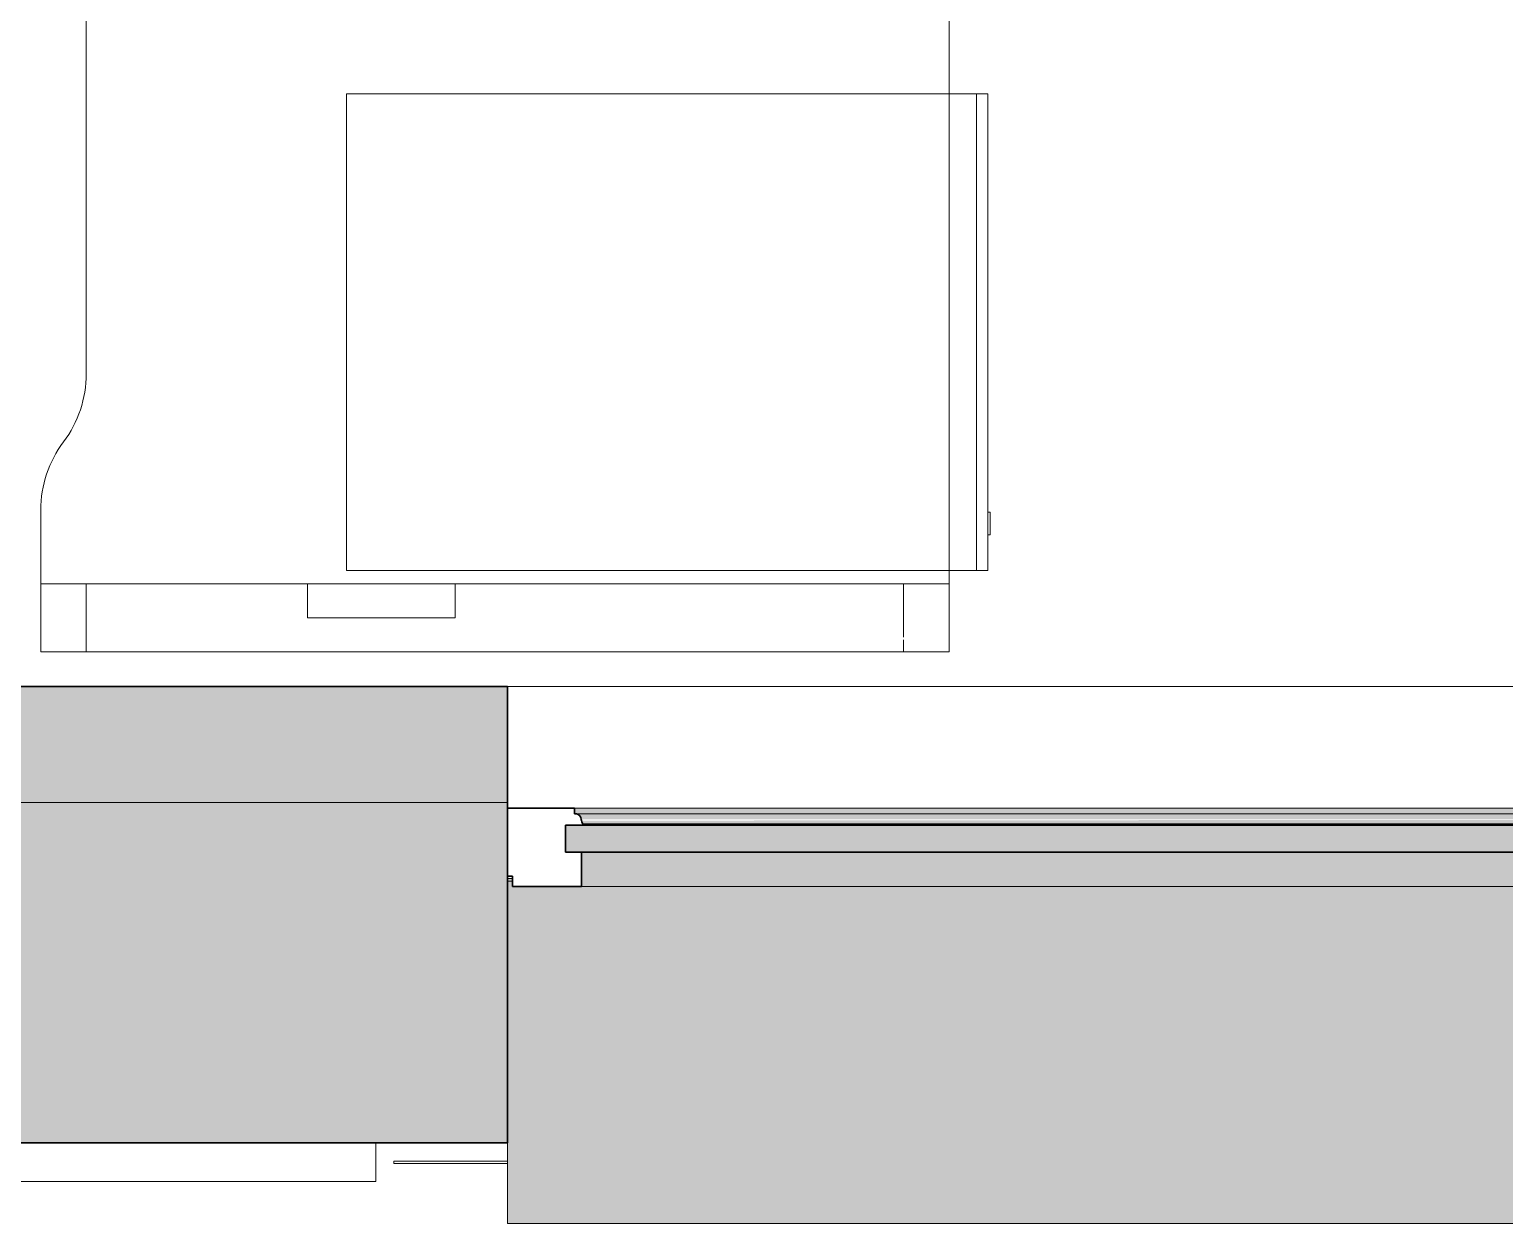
# Model space of a CAD drawing. Header units: millimetres. Extents: x 79795 to 317870, y -36033 to 97293.
# Drawn here: x 206613 to 207912, y 8896 to 9948 of the extents above; entities that cross this region are included whole.
import ezdxf

# ---------------------------------------------------------------- set-up
doc = ezdxf.new("R2010")
doc.units = ezdxf.units.MM
doc.header["$MEASUREMENT"] = 0
for name, color, linetype, lineweight in [('CSM-STL-XX-ZZ-M3-A-XXXX-00001_detached _19_04_21__rvt-1-Level 4$0$A-GLAZ', 7, 'CONTINUOUS', 9), ('CSM-STL-XX-ZZ-M3-A-XXXX-00001_detached _19_04_21__rvt-1-Level 4$0$A-GLAZ-CURT', 7, 'CONTINUOUS', 9), ('CSM-STL-XX-ZZ-M3-A-XXXX-00001_detached _19_04_21__rvt-1-Level 4$0$A-GLAZ-CWMG', 7, 'CONTINUOUS', 9), ('CSM-STL-XX-ZZ-M3-A-XXXX-00001_detached _19_04_21__rvt-1-Level 4$0$A-WALL', 7, 'CONTINUOUS', 9), ('CSM-STL-XX-ZZ-M3-A-XXXX-00001_detached _19_04_21__rvt-1-Level 4$0$A-WALL-PATT', 7, 'CONTINUOUS', 9), ('CSM-STL-XX-ZZ-M3-A-XXXX-00001_detached _19_04_21__rvt-1-Level 4$0$I-WALL', 7, 'CONTINUOUS', 9), ('I-FURN', 8, 'CONTINUOUS', 9)]:
    doc.layers.add(name, color=color, linetype=linetype, lineweight=lineweight)

msp = doc.modelspace()

# ---------------------------------------------------------------- hatches: boundary and pattern name
at = {"layer": 'CSM-STL-XX-ZZ-M3-A-XXXX-00001_detached _19_04_21__rvt-1-Level 4$0$A-GLAZ'}
for points in [[(208371.8, 9257.2), (208374.6, 9257.2), (208374.6, 9262.2), (207093, 9262.2), (207093, 9257.2), (208370.8, 9257.2)], [(208368.8, 9252.3), (208370.6, 9255.9), (208370.8, 9257.2), (207095.9, 9256.7), (207098.6, 9253.6), (207099.3, 9252.3), (208368.4, 9252.3)], [(208219.2, 9248.3), (208367.4, 9248.3), (208368.6, 9252.3), (207099, 9251.2), (207100.3, 9248.3), (207621.2, 9248.3)], [(208219.2, 9223.3), (208382.6, 9223.3), (208382.6, 9247.2), (207085.1, 9247.2), (207085.1, 9223.3), (207621.2, 9223.3)], [(208219.2, 9193.3), (208368.6, 9193.3), (208368.6, 9223.3), (207099, 9223.3), (207099, 9193.3), (207621.2, 9193.3)], [(211209.1, 8896.3), (211317.8, 8896.3), (211317.8, 9198), (211313.5, 9198), (211313.5, 9193.3), (209922.2, 9193.3), (209922.2, 9198), (209917.8, 9198), (209917.8, 9193.3), (208433.8, 9193.3), (208433.8, 9198), (208429.5, 9198), (208429.5, 9193.3), (207038.2, 9193.3), (207038.2, 9198), (207033.8, 9198), (207033.8, 8896.3), (210611.1, 8896.3)]]:
    msp.add_hatch(color=256, dxfattribs=at).paths.add_polyline_path(points, flags=0)
h = msp.add_hatch(color=256, dxfattribs=at)
h.paths.add_polyline_path([(209981.4, 9255.5), (209978.6, 9257.2), (209979.9, 9256.1), (209981, 9255.6)], flags=0)
h.paths.add_polyline_path([(207097.4, 9255.5), (207094.6, 9257.2), (207095.9, 9256.1), (207097, 9255.6)], flags=0)
h = msp.add_hatch(color=256, dxfattribs=at)
h.paths.add_polyline_path([(211317.8, 9198), (211317.8, 9200.1), (211313.5, 9200.1), (211313.5, 9198)], flags=0)
h.paths.add_polyline_path([(209922.2, 9198), (209922.2, 9200.1), (209917.8, 9200.1), (209917.8, 9198)], flags=0)
h.paths.add_polyline_path([(208429.5, 9198), (208433.8, 9198), (208433.8, 9200.1), (208429.5, 9200.1)], flags=0)
h.paths.add_polyline_path([(207038.2, 9198), (207038.2, 9200.1), (207033.8, 9200.1), (207033.8, 9198)], flags=0)
at = {"layer": 'CSM-STL-XX-ZZ-M3-A-XXXX-00001_detached _19_04_21__rvt-1-Level 4$0$A-WALL-PATT'}
h = msp.add_hatch(color=256, dxfattribs=at)
h.paths.add_polyline_path([(207023.3, 9267.3), (207033.8, 9267.3), (207033.8, 9369.3), (202692.8, 9369.3), (202692.8, 9267.3), (206425.3, 9267.3)], flags=0)
h.paths.add_polyline_path([(199908.8, 9267.3), (199908.8, 9369.3), (197597.1, 9369.3), (197597.1, 9267.3), (198651.6, 9267.3)], flags=0)
h = msp.add_hatch(color=256, dxfattribs=at)
h.paths.add_polyline_path([(230840.8, 8967.3), (230840.8, 9267.3), (230067.8, 9267.3), (230067.8, 8967.3), (230344.3, 8967.3)], flags=0)
h.paths.add_polyline_path([(225783.8, 8967.3), (225783.8, 9267.3), (224992.8, 9267.3), (224992.8, 8967.3), (225560.5, 8967.3)], flags=0)
h.paths.add_polyline_path([(223358.8, 8967.3), (223358.8, 9267.3), (222292.8, 9267.3), (222292.8, 8967.3), (222570.7, 8967.3)], flags=0)
h.paths.add_polyline_path([(212405, 8967.3), (212558.8, 8967.3), (212558.8, 9267.3), (211317.8, 9267.3), (211317.8, 8967.3), (211807.1, 8967.3)], flags=0)
h.paths.add_polyline_path([(206425.3, 8967.3), (207033.8, 8967.3), (207033.8, 9267.3), (202692.8, 9267.3), (202692.8, 8967.3), (205827.3, 8967.3)], flags=0)
h.paths.add_polyline_path([(198651.6, 8967.3), (199908.8, 8967.3), (199908.8, 9267.3), (197042.8, 9267.3), (197042.8, 8967.3)], flags=0)
h.paths.add_polyline_path([(190558.8, 8967.3), (190558.8, 9267.3), (187692.8, 9267.3), (187692.8, 8967.3), (189084, 8967.3)], flags=0)
h.paths.add_polyline_path([(184300.1, 8967.3), (184908.8, 8967.3), (184908.8, 9267.3), (180667.8, 9267.3), (180667.8, 8967.3), (183702.2, 8967.3)], flags=0)
h.paths.add_polyline_path([(170933.8, 8967.3), (170933.8, 9267.3), (169867.8, 9267.3), (169867.8, 8967.3), (170546.7, 8967.3)], flags=0)
h.paths.add_polyline_path([(167556.8, 8967.3), (168233.8, 8967.3), (168233.8, 9267.3), (167067.8, 9267.3), (167067.8, 8967.3)], flags=0)
h.paths.add_polyline_path([(156460.8, 8967.3), (156526.8, 8967.3), (156526.8, 9267.3), (156460.8, 9267.3)], flags=0)

# ---------------------------------------------------------------- linework, layer by layer
at = {"layer": 'CSM-STL-XX-ZZ-M3-A-XXXX-00001_detached _19_04_21__rvt-1-Level 4$0$A-GLAZ', "lineweight": 30}
for p, q in [((207093, 9262.2), (207033.8, 9262.2)), ((207093, 9257.2), (207093, 9262.2)), ((207094.6, 9257.2), (207093, 9257.2)), ((207085.1, 9247.2), (207085.1, 9223.3)), ((208382.6, 9247.2), (207085.1, 9247.2)), ((207085.1, 9223.3), (207085.1, 9247.2)), ((207085.1, 9247.2), (207100.3, 9247.2)), ((207100.3, 9247.2), (207100.3, 9248.3)), ((207085.1, 9223.3), (208382.6, 9223.3)), ((207099, 9223.3), (207085.1, 9223.3)), ((207099, 9193.3), (207099, 9223.3)), ((207033.8, 9202.3), (207038.2, 9202.3)), ((207038.2, 9202.3), (207038.2, 9193.3)), ((207038.2, 9193.3), (207099, 9193.3))]:
    msp.add_line(p, q, dxfattribs=at)
at = {"layer": 'CSM-STL-XX-ZZ-M3-A-XXXX-00001_detached _19_04_21__rvt-1-Level 4$0$A-GLAZ'}
for p, q in [((208374.6, 9262.2), (207093, 9262.2)), ((207093, 9257.2), (207094.6, 9257.2)), ((207094.6, 9257.2), (208373.1, 9257.2)), ((207100.3, 9248.3), (208367.4, 9248.3)), ((207033.8, 9200.1), (207038.2, 9200.1)), ((207033.8, 9198), (207038.2, 9198)), ((207099, 9193.3), (208368.6, 9193.3)), ((207033.8, 8896.3), (207033.8, 8967.3)), ((207033.8, 8896.3), (211317.8, 8896.3))]:
    msp.add_line(p, q, dxfattribs=at)
at = {"layer": 'CSM-STL-XX-ZZ-M3-A-XXXX-00001_detached _19_04_21__rvt-1-Level 4$0$A-GLAZ', "lineweight": 30}
for centre, radius, start, end in [((207093.5, 9252), 5.36, 3.4261, 78.0476), ((207106.2, 9252.7), 7.4, 183.4261, 216.5739)]:
    msp.add_arc(centre, radius, start, end, dxfattribs=at)
at = {"layer": 'CSM-STL-XX-ZZ-M3-A-XXXX-00001_detached _19_04_21__rvt-1-Level 4$0$A-GLAZ'}
for points, knots in [([(207097, 9255.9), (207096.9, 9256.1), (207096.5, 9256.4), (207095.7, 9256.9), (207095, 9257.1), (207094.6, 9257.2)], [-0.4, -0.4, -0.4, -0.4, -0.3, -0.2, 0, 0, 0, 0]), ([(207098.8, 9252.3), (207098.8, 9252.7), (207098.7, 9253.4), (207098.3, 9254.3), (207098.1, 9254.7), (207098, 9254.9)], [-1, -1, -1, -1, -0.8, -0.7, -0.6, -0.6, -0.6, -0.6])]:
    msp.add_open_spline(points, degree=3, knots=knots, dxfattribs=at)
msp.add_open_spline([(207100.3, 9248.3), (207100, 9248.7), (207099.7, 9249.1), (207099.5, 9249.5)], degree=3, dxfattribs=at)
at = {"layer": 'CSM-STL-XX-ZZ-M3-A-XXXX-00001_detached _19_04_21__rvt-1-Level 4$0$A-GLAZ-CURT', "lineweight": 20}
for p, q in [((206917.8, 8967.3), (205808.8, 8967.3)), ((206917.8, 8933.3), (206917.8, 8967.3)), ((205808.8, 8933.3), (206917.8, 8933.3))]:
    msp.add_line(p, q, dxfattribs=at)
at = {"layer": 'CSM-STL-XX-ZZ-M3-A-XXXX-00001_detached _19_04_21__rvt-1-Level 4$0$A-GLAZ-CWMG'}
for p, q in [((206933.8, 8949.3), (206933.8, 8951.3)), ((206933.8, 8951.3), (207033.8, 8951.3)), ((207033.8, 8949.3), (206933.8, 8949.3))]:
    msp.add_line(p, q, dxfattribs=at)
at = {"layer": 'CSM-STL-XX-ZZ-M3-A-XXXX-00001_detached _19_04_21__rvt-1-Level 4$0$A-WALL'}
msp.add_line((207033.8, 9267.3), (202692.8, 9267.3), dxfattribs=at)
at = {"layer": 'CSM-STL-XX-ZZ-M3-A-XXXX-00001_detached _19_04_21__rvt-1-Level 4$0$A-WALL', "lineweight": 30}
for p, q in [((207033.8, 8967.3), (207033.8, 9267.3)), ((202692.8, 8967.3), (207033.8, 8967.3))]:
    msp.add_line(p, q, dxfattribs=at)
at = {"layer": 'CSM-STL-XX-ZZ-M3-A-XXXX-00001_detached _19_04_21__rvt-1-Level 4$0$I-WALL', "lineweight": 30}
for p, q in [((207033.8, 9369.3), (202692.8, 9369.3)), ((207033.8, 9267.3), (207033.8, 9369.3))]:
    msp.add_line(p, q, dxfattribs=at)
at = {"layer": 'CSM-STL-XX-ZZ-M3-A-XXXX-00001_detached _19_04_21__rvt-1-Level 4$0$I-WALL'}
for p, q in [((207033.8, 9369.3), (208433.8, 9369.3)), ((202692.8, 9267.3), (207033.8, 9267.3))]:
    msp.add_line(p, q, dxfattribs=at)
at = {"layer": 'I-FURN'}
for p, q in [((207422.8, 9399.8), (207422.8, 10999.8)), ((207422.8, 10999.8), (207422.8, 9399.8)), ((206662.8, 10477.1), (206662.8, 9644.8)), ((206662.8, 9644.8), (206662.8, 10477.1)), ((206892.1, 9891.4), (206892.1, 9471.4)), ((207422.8, 9891.4), (206892.1, 9891.4)), ((207447.1, 9891.4), (207422.8, 9891.4)), ((207457.1, 9891.4), (207447.1, 9891.4)), ((207447.1, 9891.4), (207447.1, 9471.4)), ((207447.1, 9471.4), (207447.1, 9891.4)), ((207457.1, 9471.4), (207457.1, 9891.4)), ((206622.8, 9524.8), (206622.8, 9399.8)), ((206622.8, 9399.8), (206622.8, 9524.8)), ((207459.1, 9523), (207457.1, 9523)), ((207459.1, 9523), (207459.1, 9503)), ((207459.1, 9503), (207459.1, 9523)), ((207457.1, 9503), (207459.1, 9503)), ((206662.8, 9459.8), (206622.8, 9459.8)), ((206622.8, 9459.8), (206857.8, 9459.8)), ((206622.8, 9399.8), (206622.8, 9459.8)), ((206622.8, 9399.8), (206622.8, 9459.8)), ((207382.8, 9459.8), (206662.8, 9459.8)), ((206662.8, 9399.8), (206662.8, 9459.8)), ((206662.8, 9399.8), (206662.8, 9459.8)), ((206857.8, 9459.8), (206987.8, 9459.8)), ((206857.8, 9429.8), (206857.8, 9459.8)), ((206857.8, 9429.8), (206857.8, 9459.8)), ((206892.1, 9471.4), (207422.8, 9471.4)), ((206987.8, 9459.8), (207422.8, 9459.8)), ((206987.8, 9459.8), (206987.8, 9429.8)), ((206987.8, 9429.8), (206987.8, 9459.8)), ((207422.8, 9459.8), (207382.8, 9459.8)), ((207382.8, 9412.7), (207382.8, 9459.8)), ((207382.8, 9412.7), (207382.8, 9459.8)), ((207422.8, 9471.4), (207447.1, 9471.4)), ((207422.8, 9459.8), (207422.8, 9399.8)), ((207422.8, 9399.8), (207422.8, 9459.8)), ((207447.1, 9471.4), (207457.1, 9471.4)), ((206987.8, 9429.8), (206857.8, 9429.8)), ((206857.8, 9429.8), (206987.8, 9429.8)), ((207382.8, 9399.8), (207382.8, 9410.4)), ((207382.8, 9399.8), (207382.8, 9410.4)), ((206622.8, 9399.8), (206662.8, 9399.8)), ((207422.8, 9399.8), (206622.8, 9399.8)), ((206622.8, 9399.8), (207422.8, 9399.8)), ((207422.8, 9399.8), (206622.8, 9399.8)), ((206662.8, 9399.8), (207382.8, 9399.8)), ((207382.8, 9399.8), (207422.8, 9399.8))]:
    msp.add_line(p, q, dxfattribs=at)
for centre, start, end in [((206562.8, 9644.8), 323.1301, 0), ((206562.8, 9644.8), 323.1301, 0), ((206722.8, 9524.8), 143.1301, 180), ((206722.8, 9524.8), 143.1301, 180)]:
    msp.add_arc(centre, 100, start, end, dxfattribs=at)

doc.saveas('drawing.dxf')
